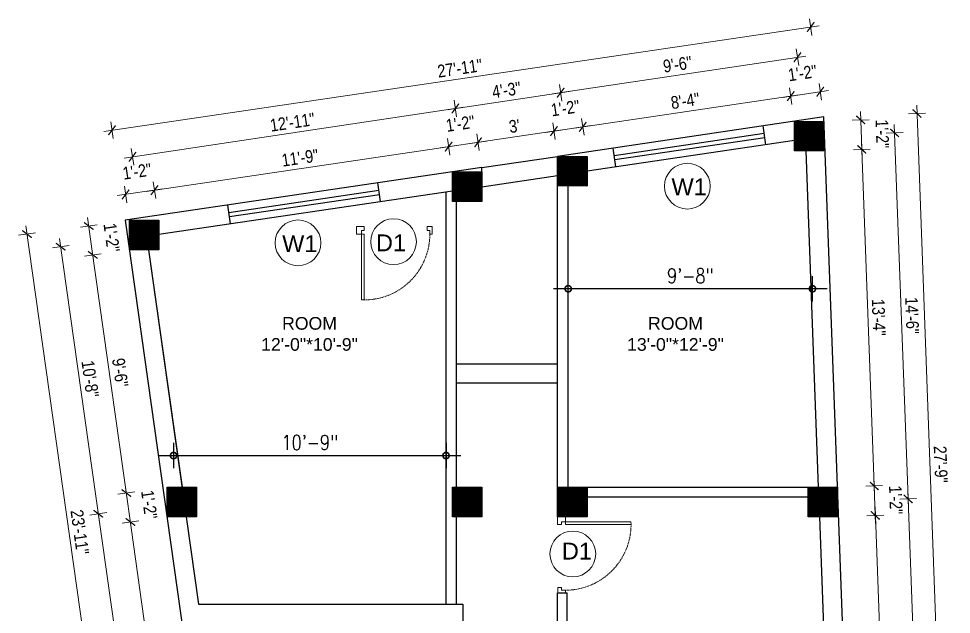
# Model space of a CAD drawing. Header units: inches. Extents: x -5142662 to -4941318, y -3361958 to -3160563.
# Drawn here: x -5009747.9 to -5009305, y -3264683.5 to -3264400.8 of the extents above; entities that cross this region are included whole.
import ezdxf

# ---------------------------------------------------------------- set-up
doc = ezdxf.new("R2010")
doc.units = ezdxf.units.IN
doc.header["$LTSCALE"] = 2
doc.header["$MEASUREMENT"] = 0
doc.header["$PDMODE"] = 34
doc.linetypes.add('HIDDEN', pattern=[0.375, 0.25, -0.125])
doc.layers.get('0').update_dxf_attribs({"linetype": 'CONTINUOUS'})
doc.layers.get('DEFPOINTS').update_dxf_attribs({"color": 141, "linetype": 'CONTINUOUS'})
doc.layers.add('A-Hatch', color=7, linetype='CONTINUOUS')
for name, color, linetype, lineweight in [('Annotate-Lite.w', 177, 'CONTINUOUS', 9), ('DIM 1-100', 4, 'CONTINUOUS', 13), ('Door-Window.w', 4, 'CONTINUOUS', 15), ('TEXT', 181, 'CONTINUOUS', 25)]:
    doc.layers.add(name, color=color, linetype=linetype, lineweight=lineweight)
doc.styles.add('arial.', font='arial.ttf')
doc.styles.add('gaurav', font='arial.ttf')
doc.styles.add('ROMANS', font='Romans.shx', dxfattribs={"width": 0.8})
doc.styles.get("Standard").update_dxf_attribs({"font": 'ARIALN.TTF'})
doc.dimstyles.new('1 by 96', dxfattribs={"dimtxt": 6, "dimasz": 4, "dimexe": 4, "dimexo": 4, "dimgap": 2, "dimtad": 1, "dimdec": 0, "dimzin": 0, "dimdsep": 46, "dimlunit": 4, "dimtxsty": 'Standard', "dimblk": 'ARCHTICK', "dimcen": 0, "dimdle": 4, "dimadec": 0, "dimazin": 0, "dimtfac": 1, "dimtdec": 0, "dimtix": 1, "dimtofl": 0, "dimtmove": 1, "dimatfit": 3, "dimldrblk": 'ARCHTICK', "dimfxl": 4, "dimfxlon": 1, "dimtolj": 1, "dimtzin": 0, "dimlwd": -1, "dimlwe": -1, "dimarcsym": 0})
doc.dimstyles.new('8 SCALE', dxfattribs={"dimscale": 0, "dimtxt": 7, "dimasz": 6, "dimexe": 6, "dimexo": 2, "dimgap": 2, "dimtad": 1, "dimdec": 0, "dimzin": 0, "dimdsep": 46, "dimlunit": 4, "dimtxsty": 'ROMANS', "dimblk": 'DOTSMALL', "dimcen": 0, "dimdle": 7, "dimclrd": 8, "dimclre": 8, "dimclrt": 3, "dimadec": 0, "dimazin": 0, "dimtfac": 1, "dimtdec": 0, "dimtofl": 0, "dimtmove": 2, "dimatfit": 3, "dimfxl": 6, "dimfxlon": 1, "dimtolj": 1, "dimtzin": 0, "dimarcsym": 0})

# ---------------------------------------------------------------- blocks, each defined once
blk = doc.blocks.new('3-0')
at = {"ltscale": 3}
for p, q in [((11063.05, 10097.68), (11065.97, 10099.9)), ((11065.25, 10097.81), (11066.71, 10098.92)), ((11065.97, 10099.9), (11066.71, 10098.92)), ((11063.05, 10097.68), (11064.53, 10095.73)), ((11065.99, 10096.84), (11064.53, 10095.73)), ((11065.99, 10096.84), (11065.25, 10097.81)), ((11085.5, 10074.13), (11110.32, 10092.96)), ((11086.24, 10073.15), (11111.05, 10091.97)), ((11111.05, 10091.97), (11110.32, 10092.96)), ((11084.04, 10073.02), (11082.57, 10071.91)), ((11084.04, 10073.02), (11084.78, 10072.04)), ((11084.78, 10072.04), (11086.24, 10073.15)), ((11086.24, 10073.15), (11085.5, 10074.13)), ((11087.72, 10071.2), (11086.24, 10073.15)), ((11082.57, 10071.91), (11084.79, 10068.98)), ((11084.79, 10068.98), (11087.72, 10071.2))]:
    blk.add_line(p, q, dxfattribs=at)
at = {"layer": 'Door-Window.w', "color": 9, "linetype": 'HIDDEN', "lineweight": 18}
blk.add_arc((11085.5, 10074.13), 31.16, 37.1906, 127.1465, dxfattribs=at)
blk = doc.blocks.new('_ArchTick')
at = {"color": 0, "linetype": 'ByBlock', "const_width": 0.15}
blk.add_lwpolyline([(-0.5, -0.5), (0.5, 0.5)], dxfattribs=at)
blk = doc.blocks.new('*D1073')
at = {"layer": 'DEFPOINTS', "color": 0, "ltscale": 0.5, "transparency": 16777216}
for p in [(-5009695.26, -3264510.51), (-5009712.66, -3264512.96), (-5009677.4, -3264623.25)]:
    blk.add_point(p, dxfattribs=at)
at = {"layer": 'DIM 1-100', "color": 0, "ltscale": 0.5, "transparency": 16777216}
for p, q in [((-5009696.18, -3264629.93), (-5009713.21, -3264509)), ((-5009708.7, -3264512.4), (-5009716.62, -3264513.52)), ((-5009692.77, -3264625.42), (-5009700.7, -3264626.53))]:
    blk.add_line(p, q, dxfattribs=at)
at = {"layer": 'DIM 1-100', "color": 0, "ltscale": 0.5, "transparency": 16777216, "xscale": 4, "yscale": 4, "zscale": 4}
for p, rotation in [((-5009712.66, -3264512.96), 98.0189455188911), ((-5009696.73, -3264625.97), 278.0189455188911)]:
    blk.add_blockref('_ArchTick', p, dxfattribs=dict(at, rotation=rotation))
at = {"layer": 'DIM 1-100', "color": 0, "ltscale": 0.5, "transparency": 16777216, "insert": (-5009699.68, -3264568.76), "char_height": 6, "attachment_point": 5, "rotation": 278.0189}
blk.add_mtext('\\A1;9\'-6"', dxfattribs=at)
blk = doc.blocks.new('*D1074')
at = {"layer": 'DEFPOINTS', "color": 0, "ltscale": 0.5, "transparency": 16777216}
for p in [(-5009695.26, -3264496.51), (-5009714.59, -3264499.23), (-5009695.26, -3264510.51)]:
    blk.add_point(p, dxfattribs=at)
at = {"layer": 'DIM 1-100', "color": 0, "ltscale": 0.5, "transparency": 16777216}
for p, q in [((-5009712.1, -3264516.92), (-5009715.15, -3264495.27)), ((-5009710.63, -3264498.67), (-5009718.55, -3264499.79)), ((-5009708.7, -3264512.4), (-5009716.62, -3264513.52))]:
    blk.add_line(p, q, dxfattribs=at)
at = {"layer": 'DIM 1-100', "color": 0, "ltscale": 0.5, "transparency": 16777216, "xscale": 4, "yscale": 4, "zscale": 4}
for p, rotation in [((-5009714.59, -3264499.23), 98.0189455188911), ((-5009712.66, -3264512.96), 278.0189455188911)]:
    blk.add_blockref('_ArchTick', p, dxfattribs=dict(at, rotation=rotation))
at = {"layer": 'DIM 1-100', "color": 0, "ltscale": 0.5, "transparency": 16777216, "insert": (-5009703.7, -3264504.7), "char_height": 6, "attachment_point": 5, "rotation": 278.0189}
blk.add_mtext('\\A1;1\'-2"', dxfattribs=at)
blk = doc.blocks.new('*D1075')
at = {"layer": 'DEFPOINTS', "color": 0, "ltscale": 0.5, "transparency": 16777216}
for p in [(-5009677.4, -3264623.25), (-5009677.4, -3264637.25), (-5009694.8, -3264639.7)]:
    blk.add_point(p, dxfattribs=at)
at = {"layer": 'DIM 1-100', "color": 0, "ltscale": 0.5, "transparency": 16777216}
for p, q in [((-5009692.77, -3264625.42), (-5009700.7, -3264626.53)), ((-5009697.29, -3264622.01), (-5009694.24, -3264643.66)), ((-5009690.84, -3264639.14), (-5009698.76, -3264640.26))]:
    blk.add_line(p, q, dxfattribs=at)
at = {"layer": 'DIM 1-100', "color": 0, "ltscale": 0.5, "transparency": 16777216, "xscale": 4, "yscale": 4, "zscale": 4}
for p, rotation in [((-5009696.73, -3264625.97), 98.0189455188911), ((-5009694.8, -3264639.7), 278.0189455188911)]:
    blk.add_blockref('_ArchTick', p, dxfattribs=dict(at, rotation=rotation))
at = {"layer": 'DIM 1-100', "color": 0, "ltscale": 0.5, "transparency": 16777216, "insert": (-5009685.84, -3264631.44), "char_height": 6, "attachment_point": 5, "rotation": 278.0189}
blk.add_mtext('\\A1;1\'-2"', dxfattribs=at)
blk = doc.blocks.new('*D1076')
at = {"layer": 'DEFPOINTS', "color": 0, "ltscale": 0.5, "transparency": 16777216}
for p in [(-5009677.4, -3264637.25), (-5009657.19, -3264766.75), (-5009676.52, -3264769.47)]:
    blk.add_point(p, dxfattribs=at)
at = {"layer": 'DIM 1-100', "color": 0, "ltscale": 0.5, "transparency": 16777216}
for p, q in [((-5009690.84, -3264639.14), (-5009698.76, -3264640.26)), ((-5009695.36, -3264635.74), (-5009675.96, -3264773.43)), ((-5009672.56, -3264768.92), (-5009680.48, -3264770.03))]:
    blk.add_line(p, q, dxfattribs=at)
at = {"layer": 'DIM 1-100', "color": 0, "ltscale": 0.5, "transparency": 16777216, "xscale": 4, "yscale": 4, "zscale": 4}
for p, rotation in [((-5009694.8, -3264639.7), 98.0189455188911), ((-5009676.52, -3264769.47), 278.0189455188911)]:
    blk.add_blockref('_ArchTick', p, dxfattribs=dict(at, rotation=rotation))
at = {"layer": 'DIM 1-100', "color": 0, "ltscale": 0.5, "transparency": 16777216, "insert": (-5009680.65, -3264703.88), "char_height": 6, "attachment_point": 5, "rotation": 278.0189}
blk.add_mtext('\\A1;10\'-11"', dxfattribs=at)
blk = doc.blocks.new('*D1064')
at = {"layer": 'DEFPOINTS', "color": 0, "ltscale": 0.5, "transparency": 16777216}
for p in [(-5009670.4, -3264630.25), (-5009710.03, -3264635.83), (-5009650.19, -3264773.75)]:
    blk.add_point(p, dxfattribs=at)
at = {"layer": 'DIM 1-100', "color": 0, "ltscale": 0.5, "transparency": 16777216}
for p, q in [((-5009689.26, -3264783.29), (-5009710.59, -3264631.87)), ((-5009706.07, -3264635.27), (-5009713.99, -3264636.39)), ((-5009685.85, -3264778.77), (-5009693.78, -3264779.89))]:
    blk.add_line(p, q, dxfattribs=at)
at = {"layer": 'DIM 1-100', "color": 0, "ltscale": 0.5, "transparency": 16777216, "xscale": 4, "yscale": 4, "zscale": 4}
for p, rotation in [((-5009710.03, -3264635.83), 98.01894551876403), ((-5009689.81, -3264779.33), 278.018945518764)]:
    blk.add_blockref('_ArchTick', p, dxfattribs=dict(at, rotation=rotation))
at = {"layer": 'DIM 1-100', "color": 0, "ltscale": 0.5, "transparency": 16777216, "insert": (-5009694.96, -3264706.88), "char_height": 6, "attachment_point": 5, "rotation": 278.0189}
blk.add_mtext('\\A1;12\'-1"', dxfattribs=at)
blk = doc.blocks.new('*D1065')
at = {"layer": 'DEFPOINTS', "color": 0, "ltscale": 0.5, "transparency": 16777216}
for p in [(-5009688.26, -3264503.51), (-5009727.89, -3264509.09), (-5009670.4, -3264630.25)]:
    blk.add_point(p, dxfattribs=at)
at = {"layer": 'DIM 1-100', "color": 0, "ltscale": 0.5, "transparency": 16777216}
for p, q in [((-5009709.47, -3264639.79), (-5009728.44, -3264505.13)), ((-5009723.92, -3264508.53), (-5009731.85, -3264509.65)), ((-5009706.07, -3264635.27), (-5009713.99, -3264636.39))]:
    blk.add_line(p, q, dxfattribs=at)
at = {"layer": 'DIM 1-100', "color": 0, "ltscale": 0.5, "transparency": 16777216, "xscale": 4, "yscale": 4, "zscale": 4}
for p, rotation in [((-5009727.89, -3264509.09), 98.01894551876512), ((-5009710.03, -3264635.83), 278.0189455187651)]:
    blk.add_blockref('_ArchTick', p, dxfattribs=dict(at, rotation=rotation))
at = {"layer": 'DIM 1-100', "color": 0, "ltscale": 0.5, "transparency": 16777216, "insert": (-5009713.94, -3264571.75), "char_height": 6, "attachment_point": 5, "rotation": 278.0189}
blk.add_mtext('\\A1;10\'-8"', dxfattribs=at)
blk = doc.blocks.new('*D1066')
at = {"layer": 'DEFPOINTS', "color": 0, "ltscale": 0.5, "transparency": 16777216}
for p in [(-5009697.23, -3264496.51), (-5009657.19, -3264780.75), (-5009703.86, -3264787.32)]:
    blk.add_point(p, dxfattribs=at)
at = {"layer": 'DIM 1-100', "color": 0, "ltscale": 0.5, "transparency": 16777216}
for p, q in [((-5009744.46, -3264499.12), (-5009703.3, -3264791.29)), ((-5009739.94, -3264502.52), (-5009747.86, -3264503.64)), ((-5009699.9, -3264786.77), (-5009707.82, -3264787.88))]:
    blk.add_line(p, q, dxfattribs=at)
at = {"layer": 'DIM 1-100', "color": 0, "ltscale": 0.5, "transparency": 16777216, "xscale": 4, "yscale": 4, "zscale": 4}
for p, rotation in [((-5009743.9, -3264503.08), 98.01894551889016), ((-5009703.86, -3264787.32), 278.0189455188902)]:
    blk.add_blockref('_ArchTick', p, dxfattribs=dict(at, rotation=rotation))
at = {"layer": 'DIM 1-100', "color": 0, "ltscale": 0.5, "transparency": 16777216, "insert": (-5009718.87, -3264644.5), "char_height": 6, "attachment_point": 5, "rotation": 278.0189}
blk.add_mtext('\\A1;23\'-11"', dxfattribs=at)
blk = doc.blocks.new('*D1086')
at = {"layer": 'DEFPOINTS', "color": 0, "ltscale": 0.5, "transparency": 16777216}
for p in [(-5009359.02, -3264637.25), (-5009341.14, -3264636.59), (-5009353.72, -3264766.75)]:
    blk.add_point(p, dxfattribs=at)
at = {"layer": 'DIM 1-100', "color": 0, "ltscale": 0.5, "transparency": 16777216}
for p, q in [((-5009336.21, -3264770.11), (-5009341.28, -3264632.59)), ((-5009345.13, -3264636.74), (-5009337.14, -3264636.44)), ((-5009340.35, -3264766.26), (-5009332.36, -3264765.96))]:
    blk.add_line(p, q, dxfattribs=at)
at = {"layer": 'DIM 1-100', "color": 0, "ltscale": 0.5, "transparency": 16777216, "xscale": 4, "yscale": 4, "zscale": 4}
for p, rotation in [((-5009341.14, -3264636.59), 92.1143536198713), ((-5009336.35, -3264766.11), 272.1143536198713)]:
    blk.add_blockref('_ArchTick', p, dxfattribs=dict(at, rotation=rotation))
at = {"layer": 'DIM 1-100', "color": 0, "ltscale": 0.5, "transparency": 16777216, "insert": (-5009333.69, -3264701.16), "char_height": 6, "attachment_point": 5, "rotation": 272.1144}
blk.add_mtext('\\A1;10\'-10"', dxfattribs=at)
blk = doc.blocks.new('*D1087')
at = {"layer": 'DEFPOINTS', "color": 0, "ltscale": 0.5, "transparency": 16777216}
for p in [(-5009359.02, -3264623.25), (-5009341.65, -3264622.61), (-5009359.02, -3264637.25)]:
    blk.add_point(p, dxfattribs=at)
at = {"layer": 'DIM 1-100', "color": 0, "ltscale": 0.5, "transparency": 16777216}
for p, q in [((-5009340.99, -3264640.59), (-5009341.8, -3264618.61)), ((-5009345.65, -3264622.76), (-5009337.66, -3264622.46)), ((-5009345.13, -3264636.74), (-5009337.14, -3264636.44))]:
    blk.add_line(p, q, dxfattribs=at)
at = {"layer": 'DIM 1-100', "color": 0, "ltscale": 0.5, "transparency": 16777216, "xscale": 4, "yscale": 4, "zscale": 4}
for p, rotation in [((-5009341.65, -3264622.61), 92.1143536198713), ((-5009341.14, -3264636.59), 272.1143536198713)]:
    blk.add_blockref('_ArchTick', p, dxfattribs=dict(at, rotation=rotation))
at = {"layer": 'DIM 1-100', "color": 0, "ltscale": 0.5, "transparency": 16777216, "insert": (-5009331.38, -3264629.23), "char_height": 6, "attachment_point": 5, "rotation": 272.1144}
blk.add_mtext('\\A1;1\'-2"', dxfattribs=at)
blk = doc.blocks.new('*D1088')
at = {"layer": 'DEFPOINTS', "color": 0, "ltscale": 0.5, "transparency": 16777216}
for p in [(-5009365.51, -3264463.57), (-5009347.55, -3264462.9), (-5009359.02, -3264623.25)]:
    blk.add_point(p, dxfattribs=at)
at = {"layer": 'DIM 1-100', "color": 0, "ltscale": 0.5, "transparency": 16777216}
for p, q in [((-5009341.5, -3264626.61), (-5009347.7, -3264458.91)), ((-5009351.55, -3264463.05), (-5009343.55, -3264462.76)), ((-5009345.65, -3264622.76), (-5009337.66, -3264622.46))]:
    blk.add_line(p, q, dxfattribs=at)
at = {"layer": 'DIM 1-100', "color": 0, "ltscale": 0.5, "transparency": 16777216, "xscale": 4, "yscale": 4, "zscale": 4}
for p, rotation in [((-5009347.55, -3264462.9), 92.1143536198713), ((-5009341.65, -3264622.61), 272.1143536198713)]:
    blk.add_blockref('_ArchTick', p, dxfattribs=dict(at, rotation=rotation))
at = {"layer": 'DIM 1-100', "color": 0, "ltscale": 0.5, "transparency": 16777216, "insert": (-5009339.54, -3264542.57), "char_height": 6, "attachment_point": 5, "rotation": 272.1144}
blk.add_mtext('\\A1;13\'-4"', dxfattribs=at)
blk = doc.blocks.new('*D1089')
at = {"layer": 'DEFPOINTS', "color": 0, "ltscale": 0.5, "transparency": 16777216}
for p in [(-5009348.06, -3264448.92), (-5009365.51, -3264449.57), (-5009365.51, -3264463.57)]:
    blk.add_point(p, dxfattribs=at)
at = {"layer": 'DIM 1-100', "color": 0, "ltscale": 0.5, "transparency": 16777216}
for p, q in [((-5009352.06, -3264449.07), (-5009344.07, -3264448.78)), ((-5009347.4, -3264466.9), (-5009348.21, -3264444.93)), ((-5009351.55, -3264463.05), (-5009343.55, -3264462.76))]:
    blk.add_line(p, q, dxfattribs=at)
at = {"layer": 'DIM 1-100', "color": 0, "ltscale": 0.5, "transparency": 16777216, "xscale": 4, "yscale": 4, "zscale": 4}
for p, rotation in [((-5009348.06, -3264448.92), 92.1143536198713), ((-5009347.55, -3264462.9), 272.1143536198713)]:
    blk.add_blockref('_ArchTick', p, dxfattribs=dict(at, rotation=rotation))
at = {"layer": 'DIM 1-100', "color": 0, "ltscale": 0.5, "transparency": 16777216, "insert": (-5009337.79, -3264455.54), "char_height": 6, "attachment_point": 5, "rotation": 272.1144}
blk.add_mtext('\\A1;1\'-2"', dxfattribs=at)
blk = doc.blocks.new('*D1090')
at = {"layer": 'DEFPOINTS', "color": 0, "ltscale": 0.5, "transparency": 16777216}
for p in [(-5009366.02, -3264630.25), (-5009325.55, -3264628.76), (-5009360.72, -3264773.75)]:
    blk.add_point(p, dxfattribs=at)
at = {"layer": 'DIM 1-100', "color": 0, "ltscale": 0.5, "transparency": 16777216}
for p, q in [((-5009320.11, -3264776.25), (-5009325.7, -3264624.76)), ((-5009329.55, -3264628.9), (-5009321.56, -3264628.61)), ((-5009324.25, -3264772.4), (-5009316.26, -3264772.11))]:
    blk.add_line(p, q, dxfattribs=at)
at = {"layer": 'DIM 1-100', "color": 0, "ltscale": 0.5, "transparency": 16777216, "xscale": 4, "yscale": 4, "zscale": 4}
for p, rotation in [((-5009325.55, -3264628.76), 92.11435361966569), ((-5009320.25, -3264772.26), 272.1143536196657)]:
    blk.add_blockref('_ArchTick', p, dxfattribs=dict(at, rotation=rotation))
at = {"layer": 'DIM 1-100', "color": 0, "ltscale": 0.5, "transparency": 16777216, "insert": (-5009317.9, -3264700.32), "char_height": 6, "attachment_point": 5, "rotation": 272.1144}
blk.add_mtext("\\A1;12'", dxfattribs=at)
blk = doc.blocks.new('*D1091')
at = {"layer": 'DEFPOINTS', "color": 0, "ltscale": 0.5, "transparency": 16777216}
for p in [(-5009372.51, -3264456.57), (-5009331.97, -3264455.07), (-5009366.02, -3264630.25)]:
    blk.add_point(p, dxfattribs=at)
at = {"layer": 'DIM 1-100', "color": 0, "ltscale": 0.5, "transparency": 16777216}
for p, q in [((-5009325.41, -3264632.75), (-5009332.11, -3264451.07)), ((-5009335.96, -3264455.22), (-5009327.97, -3264454.92)), ((-5009329.55, -3264628.9), (-5009321.56, -3264628.61))]:
    blk.add_line(p, q, dxfattribs=at)
at = {"layer": 'DIM 1-100', "color": 0, "ltscale": 0.5, "transparency": 16777216, "xscale": 4, "yscale": 4, "zscale": 4}
for p, rotation in [((-5009331.97, -3264455.07), 92.1143536196661), ((-5009325.55, -3264628.76), 272.1143536196661)]:
    blk.add_blockref('_ArchTick', p, dxfattribs=dict(at, rotation=rotation))
at = {"layer": 'DIM 1-100', "color": 0, "ltscale": 0.5, "transparency": 16777216, "insert": (-5009323.7, -3264541.73), "char_height": 6, "attachment_point": 5, "rotation": 272.1144}
blk.add_mtext('\\A1;14\'-6"', dxfattribs=at)
blk = doc.blocks.new('*D1092')
at = {"layer": 'DEFPOINTS', "color": 0, "ltscale": 0.5, "transparency": 16777216}
for p in [(-5009365.51, -3264447.5), (-5009321.33, -3264445.87), (-5009353.21, -3264780.75)]:
    blk.add_point(p, dxfattribs=at)
at = {"layer": 'DIM 1-100', "color": 0, "ltscale": 0.5, "transparency": 16777216}
for p, q in [((-5009308.88, -3264783.12), (-5009321.48, -3264441.87)), ((-5009325.33, -3264446.02), (-5009317.34, -3264445.72)), ((-5009313.03, -3264779.27), (-5009305.03, -3264778.97))]:
    blk.add_line(p, q, dxfattribs=at)
at = {"layer": 'DIM 1-100', "color": 0, "ltscale": 0.5, "transparency": 16777216, "xscale": 4, "yscale": 4, "zscale": 4}
for p, rotation in [((-5009321.33, -3264445.87), 92.11435361988767), ((-5009309.03, -3264779.12), 272.1143536198877)]:
    blk.add_blockref('_ArchTick', p, dxfattribs=dict(at, rotation=rotation))
at = {"layer": 'DIM 1-100', "color": 0, "ltscale": 0.5, "transparency": 16777216, "insert": (-5009310.12, -3264612.31), "char_height": 6, "attachment_point": 5, "rotation": 272.1144}
blk.add_mtext('\\A1;27\'-9"', dxfattribs=at)
blk = doc.blocks.new('*D1093')
at = {"layer": 'DEFPOINTS', "color": 0, "ltscale": 0.5, "transparency": 16777216}
for p in [(-5009543.72, -3264461.59), (-5009541.95, -3264473.57), (-5009681.26, -3264496.51)]:
    blk.add_point(p, dxfattribs=at)
at = {"layer": 'DIM 1-100', "color": 0, "ltscale": 0.5, "transparency": 16777216}
for p, q in [((-5009543.14, -3264465.55), (-5009544.3, -3264457.64)), ((-5009687.32, -3264482.81), (-5009539.76, -3264461.01)), ((-5009682.78, -3264486.18), (-5009683.95, -3264478.27))]:
    blk.add_line(p, q, dxfattribs=at)
at = {"layer": 'DIM 1-100', "color": 0, "ltscale": 0.5, "transparency": 16777216, "xscale": 4, "yscale": 4, "zscale": 4}
for p, rotation in [((-5009543.72, -3264461.59), 8.403880657176499), ((-5009683.37, -3264482.22), 188.4038806571765)]:
    blk.add_blockref('_ArchTick', p, dxfattribs=dict(at, rotation=rotation))
at = {"layer": 'DIM 1-100', "color": 0, "ltscale": 0.5, "transparency": 16777216, "insert": (-5009614.28, -3264466.9), "char_height": 6, "attachment_point": 5, "rotation": 8.4039}
blk.add_mtext('\\A1;11\'-9"', dxfattribs=at)
blk = doc.blocks.new('*D1094')
at = {"layer": 'DEFPOINTS', "color": 0, "ltscale": 0.5, "transparency": 16777216}
for p in [(-5009529.72, -3264459.53), (-5009541.95, -3264473.57), (-5009527.95, -3264471.5)]:
    blk.add_point(p, dxfattribs=at)
at = {"layer": 'DIM 1-100', "color": 0, "ltscale": 0.5, "transparency": 16777216}
for p, q in [((-5009543.14, -3264465.55), (-5009544.3, -3264457.64)), ((-5009529.14, -3264463.48), (-5009530.3, -3264455.57)), ((-5009547.68, -3264462.18), (-5009525.76, -3264458.94))]:
    blk.add_line(p, q, dxfattribs=at)
at = {"layer": 'DIM 1-100', "color": 0, "ltscale": 0.5, "transparency": 16777216, "xscale": 4, "yscale": 4, "zscale": 4}
for p, rotation in [((-5009529.72, -3264459.53), 8.403880657176499), ((-5009543.72, -3264461.59), 188.4038806571765)]:
    blk.add_blockref('_ArchTick', p, dxfattribs=dict(at, rotation=rotation))
at = {"layer": 'DIM 1-100', "color": 0, "ltscale": 0.5, "transparency": 16777216, "insert": (-5009538.18, -3264450.64), "char_height": 6, "attachment_point": 5, "rotation": 8.4039}
blk.add_mtext('\\A1;1\'-2"', dxfattribs=at)
blk = doc.blocks.new('*D1095')
at = {"layer": 'DEFPOINTS', "color": 0, "ltscale": 0.5, "transparency": 16777216}
for p in [(-5009493.72, -3264454.21), (-5009491.95, -3264466.18), (-5009527.95, -3264471.5)]:
    blk.add_point(p, dxfattribs=at)
at = {"layer": 'DIM 1-100', "color": 0, "ltscale": 0.5, "transparency": 16777216}
for p, q in [((-5009493.14, -3264458.16), (-5009494.3, -3264450.25)), ((-5009533.68, -3264460.11), (-5009489.76, -3264453.62)), ((-5009529.14, -3264463.48), (-5009530.3, -3264455.57))]:
    blk.add_line(p, q, dxfattribs=at)
at = {"layer": 'DIM 1-100', "color": 0, "ltscale": 0.5, "transparency": 16777216, "xscale": 4, "yscale": 4, "zscale": 4}
for p, rotation in [((-5009493.72, -3264454.21), 8.403880657176499), ((-5009529.72, -3264459.53), 188.4038806571765)]:
    blk.add_blockref('_ArchTick', p, dxfattribs=dict(at, rotation=rotation))
at = {"layer": 'DIM 1-100', "color": 0, "ltscale": 0.5, "transparency": 16777216, "insert": (-5009512.46, -3264451.86), "char_height": 6, "attachment_point": 5, "rotation": 8.4039}
blk.add_mtext("\\A1;3'", dxfattribs=at)
blk = doc.blocks.new('*D1096')
at = {"layer": 'DEFPOINTS', "color": 0, "ltscale": 0.5, "transparency": 16777216}
for p in [(-5009480.02, -3264452.18), (-5009491.95, -3264466.18), (-5009477.95, -3264466.18)]:
    blk.add_point(p, dxfattribs=at)
at = {"layer": 'DIM 1-100', "color": 0, "ltscale": 0.5, "transparency": 16777216}
for p, q in [((-5009479.43, -3264456.14), (-5009480.6, -3264448.23)), ((-5009497.68, -3264454.79), (-5009476.06, -3264451.6)), ((-5009493.14, -3264458.16), (-5009494.3, -3264450.25))]:
    blk.add_line(p, q, dxfattribs=at)
at = {"layer": 'DIM 1-100', "color": 0, "ltscale": 0.5, "transparency": 16777216, "xscale": 4, "yscale": 4, "zscale": 4}
for p, rotation in [((-5009493.72, -3264454.21), 188.4038806571765), ((-5009480.02, -3264452.18), 8.403880657176499)]:
    blk.add_blockref('_ArchTick', p, dxfattribs=dict(at, rotation=rotation))
at = {"layer": 'DIM 1-100', "color": 0, "ltscale": 0.5, "transparency": 16777216, "insert": (-5009488.33, -3264443.28), "char_height": 6, "attachment_point": 5, "rotation": 8.4039}
blk.add_mtext('\\A1;1\'-2"', dxfattribs=at)
blk = doc.blocks.new('*D1097')
at = {"layer": 'DEFPOINTS', "color": 0, "ltscale": 0.5, "transparency": 16777216}
for p in [(-5009381.28, -3264437.59), (-5009379.51, -3264449.57), (-5009477.95, -3264466.18)]:
    blk.add_point(p, dxfattribs=at)
at = {"layer": 'DIM 1-100', "color": 0, "ltscale": 0.5, "transparency": 16777216}
for p, q in [((-5009380.69, -3264441.55), (-5009381.86, -3264433.64)), ((-5009483.98, -3264452.77), (-5009377.32, -3264437.01)), ((-5009479.43, -3264456.14), (-5009480.6, -3264448.23))]:
    blk.add_line(p, q, dxfattribs=at)
at = {"layer": 'DIM 1-100', "color": 0, "ltscale": 0.5, "transparency": 16777216, "xscale": 4, "yscale": 4, "zscale": 4}
for p, rotation in [((-5009381.28, -3264437.59), 8.403880657176499), ((-5009480.02, -3264452.18), 188.4038806571765)]:
    blk.add_blockref('_ArchTick', p, dxfattribs=dict(at, rotation=rotation))
at = {"layer": 'DIM 1-100', "color": 0, "ltscale": 0.5, "transparency": 16777216, "insert": (-5009431.39, -3264439.88), "char_height": 6, "attachment_point": 5, "rotation": 8.4039}
blk.add_mtext('\\A1;8\'-4"', dxfattribs=at)
blk = doc.blocks.new('*D1079')
at = {"layer": 'DEFPOINTS', "color": 0, "ltscale": 0.5, "transparency": 16777216}
for p in [(-5009367.28, -3264435.53), (-5009365.51, -3264447.5), (-5009379.51, -3264449.57)]:
    blk.add_point(p, dxfattribs=at)
at = {"layer": 'DIM 1-100', "color": 0, "ltscale": 0.5, "transparency": 16777216}
for p, q in [((-5009385.24, -3264438.18), (-5009363.32, -3264434.94)), ((-5009380.69, -3264441.55), (-5009381.86, -3264433.64)), ((-5009366.69, -3264439.48), (-5009367.86, -3264431.57))]:
    blk.add_line(p, q, dxfattribs=at)
at = {"layer": 'DIM 1-100', "color": 0, "ltscale": 0.5, "transparency": 16777216, "xscale": 4, "yscale": 4, "zscale": 4}
for p, rotation in [((-5009381.28, -3264437.59), 188.4038806571765), ((-5009367.28, -3264435.53), 8.403880657176499)]:
    blk.add_blockref('_ArchTick', p, dxfattribs=dict(at, rotation=rotation))
at = {"layer": 'DIM 1-100', "color": 0, "ltscale": 0.5, "transparency": 16777216, "insert": (-5009375.74, -3264426.64), "char_height": 6, "attachment_point": 5, "rotation": 8.4039}
blk.add_mtext('\\A1;1\'-2"', dxfattribs=at)
blk = doc.blocks.new('*D1080')
at = {"layer": 'DEFPOINTS', "color": 0, "ltscale": 0.5, "transparency": 16777216}
for p in [(-5009697.07, -3264484.25), (-5009695.26, -3264496.51), (-5009681.26, -3264496.51)]:
    blk.add_point(p, dxfattribs=at)
at = {"layer": 'DIM 1-100', "color": 0, "ltscale": 0.5, "transparency": 16777216}
for p, q in [((-5009682.78, -3264486.18), (-5009683.95, -3264478.27)), ((-5009679.41, -3264481.64), (-5009701.03, -3264484.83)), ((-5009696.48, -3264488.21), (-5009697.65, -3264480.29))]:
    blk.add_line(p, q, dxfattribs=at)
at = {"layer": 'DIM 1-100', "color": 0, "ltscale": 0.5, "transparency": 16777216, "xscale": 4, "yscale": 4, "zscale": 4}
for p, rotation in [((-5009683.37, -3264482.22), 8.403880657176517), ((-5009697.07, -3264484.25), 188.4038806571765)]:
    blk.add_blockref('_ArchTick', p, dxfattribs=dict(at, rotation=rotation))
at = {"layer": 'DIM 1-100', "color": 0, "ltscale": 0.5, "transparency": 16777216, "insert": (-5009691.68, -3264473.32), "char_height": 6, "attachment_point": 5, "rotation": 8.4039}
blk.add_mtext('\\A1;1\'-2"', dxfattribs=at)
blk = doc.blocks.new('*D1081')
at = {"layer": 'DEFPOINTS', "color": 0, "ltscale": 0.5, "transparency": 16777216}
for p in [(-5009693.81, -3264466.4), (-5009534.95, -3264480.57), (-5009688.26, -3264503.51)]:
    blk.add_point(p, dxfattribs=at)
at = {"layer": 'DIM 1-100', "color": 0, "ltscale": 0.5, "transparency": 16777216}
for p, q in [((-5009539.91, -3264447.42), (-5009541.1, -3264439.5)), ((-5009536.55, -3264442.87), (-5009697.77, -3264466.99)), ((-5009693.22, -3264470.36), (-5009694.4, -3264462.45))]:
    blk.add_line(p, q, dxfattribs=at)
at = {"layer": 'DIM 1-100', "color": 0, "ltscale": 0.5, "transparency": 16777216, "xscale": 4, "yscale": 4, "zscale": 4}
for p, rotation in [((-5009540.5, -3264443.46), 8.510423086332324), ((-5009693.81, -3264466.4), 188.5104230863323)]:
    blk.add_blockref('_ArchTick', p, dxfattribs=dict(at, rotation=rotation))
at = {"layer": 'DIM 1-100', "color": 0, "ltscale": 0.5, "transparency": 16777216, "insert": (-5009617.9, -3264449.97), "char_height": 6, "attachment_point": 5, "rotation": 8.5104}
blk.add_mtext('\\A1;12\'-11"', dxfattribs=at)
blk = doc.blocks.new('*D1082')
at = {"layer": 'DEFPOINTS', "color": 0, "ltscale": 0.5, "transparency": 16777216}
for p in [(-5009490.52, -3264435.98), (-5009484.95, -3264473.18), (-5009534.95, -3264480.57)]:
    blk.add_point(p, dxfattribs=at)
at = {"layer": 'DIM 1-100', "color": 0, "ltscale": 0.5, "transparency": 16777216}
for p, q in [((-5009544.46, -3264444.05), (-5009486.56, -3264435.39)), ((-5009489.93, -3264439.94), (-5009491.11, -3264432.02)), ((-5009539.91, -3264447.42), (-5009541.1, -3264439.5))]:
    blk.add_line(p, q, dxfattribs=at)
at = {"layer": 'DIM 1-100', "color": 0, "ltscale": 0.5, "transparency": 16777216, "xscale": 4, "yscale": 4, "zscale": 4}
for p, rotation in [((-5009490.52, -3264435.98), 8.510423086342096), ((-5009540.5, -3264443.46), 188.5104230863421)]:
    blk.add_blockref('_ArchTick', p, dxfattribs=dict(at, rotation=rotation))
at = {"layer": 'DIM 1-100', "color": 0, "ltscale": 0.5, "transparency": 16777216, "insert": (-5009516.26, -3264434.71), "char_height": 6, "attachment_point": 5, "rotation": 8.5104}
blk.add_mtext('\\A1;4\'-3"', dxfattribs=at)
blk = doc.blocks.new('*D1078')
at = {"layer": 'DEFPOINTS', "color": 0, "ltscale": 0.5, "transparency": 16777216}
for p in [(-5009378.11, -3264419.16), (-5009372.51, -3264456.57), (-5009484.95, -3264473.18)]:
    blk.add_point(p, dxfattribs=at)
at = {"layer": 'DIM 1-100', "color": 0, "ltscale": 0.5, "transparency": 16777216}
for p, q in [((-5009377.52, -3264423.12), (-5009378.7, -3264415.2)), ((-5009494.47, -3264436.57), (-5009374.15, -3264418.57)), ((-5009489.93, -3264439.94), (-5009491.11, -3264432.02))]:
    blk.add_line(p, q, dxfattribs=at)
at = {"layer": 'DIM 1-100', "color": 0, "ltscale": 0.5, "transparency": 16777216, "xscale": 4, "yscale": 4, "zscale": 4}
for p, rotation in [((-5009378.11, -3264419.16), 8.510423086342096), ((-5009490.52, -3264435.98), 188.5104230863421)]:
    blk.add_blockref('_ArchTick', p, dxfattribs=dict(at, rotation=rotation))
at = {"layer": 'DIM 1-100', "color": 0, "ltscale": 0.5, "transparency": 16777216, "insert": (-5009435.06, -3264422.56), "char_height": 6, "attachment_point": 5, "rotation": 8.5104}
blk.add_mtext('\\A1;9\'-6"', dxfattribs=at)
blk = doc.blocks.new('*D1098')
at = {"layer": 'DEFPOINTS', "color": 0, "ltscale": 0.5, "transparency": 16777216}
for p in [(-5009365.51, -3264447.5), (-5009703.54, -3264453.81), (-5009697.23, -3264496.51)]:
    blk.add_point(p, dxfattribs=at)
at = {"layer": 'DIM 1-100', "color": 0, "ltscale": 0.5, "transparency": 16777216}
for p, q in [((-5009367.86, -3264404.22), (-5009707.5, -3264454.39)), ((-5009371.23, -3264408.76), (-5009372.4, -3264400.85)), ((-5009702.95, -3264457.77), (-5009704.12, -3264449.85))]:
    blk.add_line(p, q, dxfattribs=at)
at = {"layer": 'DIM 1-100', "color": 0, "ltscale": 0.5, "transparency": 16777216, "xscale": 4, "yscale": 4, "zscale": 4}
for p, rotation in [((-5009371.82, -3264404.8), 8.403880655919362), ((-5009703.54, -3264453.81), 188.4038806559193)]:
    blk.add_blockref('_ArchTick', p, dxfattribs=dict(at, rotation=rotation))
at = {"layer": 'DIM 1-100', "color": 0, "ltscale": 0.5, "transparency": 16777216, "insert": (-5009538.41, -3264424.35), "char_height": 6, "attachment_point": 5, "rotation": 8.4039}
blk.add_mtext('\\A1;27\'-11"', dxfattribs=at)
blk = doc.blocks.new('_DOTSMALL')
at = {"color": 0, "linetype": 'ByBlock', "const_width": 0.5}
blk.add_lwpolyline([(-0.0625, 0, 1), (0.0625, 0, 1)], format="xyb", close=True, dxfattribs=at)
blk = doc.blocks.new('*D1099')
at = {"color": 8, "lineweight": -2, "ltscale": 0.5, "transparency": 16777216}
for p, q in [((-5009486.95, -3264535.03), (-5009486.95, -3264523.03)), ((-5009370.98, -3264535.03), (-5009370.98, -3264523.03)), ((-5009363.98, -3264529.03), (-5009493.95, -3264529.03))]:
    blk.add_line(p, q, dxfattribs=at)
at = {"layer": 'DEFPOINTS', "color": 0, "ltscale": 0.5, "transparency": 16777216}
for p in [(-5009486.95, -3264529.03), (-5009370.98, -3264543.41), (-5009486.95, -3264551.71)]:
    blk.add_point(p, dxfattribs=at)
at = {"color": 8, "lineweight": -2, "ltscale": 0.5, "transparency": 16777216, "xscale": 6, "yscale": 6, "zscale": 6, "rotation": 180}
blk.add_blockref('_DOTSMALL', (-5009486.95, -3264529.03), dxfattribs=at)
at = {"color": 8, "lineweight": -2, "ltscale": 0.5, "transparency": 16777216, "xscale": 6, "yscale": 6, "zscale": 6}
blk.add_blockref('_DOTSMALL', (-5009370.98, -3264529.03), dxfattribs=at)
at = {"color": 3, "ltscale": 0.5, "transparency": 16777216, "insert": (-5009428.96, -3264522.86), "char_height": 7, "attachment_point": 5, "style": 'ROMANS'}
blk.add_mtext('\\A1;9\'-8"', dxfattribs=at)
blk = doc.blocks.new('*D1100')
at = {"color": 8, "lineweight": -2, "ltscale": 0.5, "transparency": 16777216}
for p, q in [((-5009674.32, -3264602.19), (-5009674.32, -3264614.19)), ((-5009544.95, -3264602.19), (-5009544.95, -3264614.19)), ((-5009681.32, -3264608.19), (-5009537.95, -3264608.19))]:
    blk.add_line(p, q, dxfattribs=at)
at = {"layer": 'DEFPOINTS', "color": 0, "ltscale": 0.5, "transparency": 16777216}
for p in [(-5009674.32, -3264594.63), (-5009544.95, -3264594.63), (-5009544.95, -3264608.19)]:
    blk.add_point(p, dxfattribs=at)
at = {"color": 8, "lineweight": -2, "ltscale": 0.5, "transparency": 16777216, "xscale": 6, "yscale": 6, "zscale": 6, "rotation": 180}
blk.add_blockref('_DOTSMALL', (-5009674.32, -3264608.19), dxfattribs=at)
at = {"color": 8, "lineweight": -2, "ltscale": 0.5, "transparency": 16777216, "xscale": 6, "yscale": 6, "zscale": 6}
blk.add_blockref('_DOTSMALL', (-5009544.95, -3264608.19), dxfattribs=at)
at = {"color": 3, "ltscale": 0.5, "transparency": 16777216, "insert": (-5009609.63, -3264602.03), "char_height": 7, "attachment_point": 5, "style": 'ROMANS'}
blk.add_mtext('\\A1;10\'-9"', dxfattribs=at)

msp = doc.modelspace()

# ---------------------------------------------------------------- hatches: boundary and pattern name
at = {"layer": 'A-Hatch', "ltscale": 0.5}
h = msp.add_hatch(dxfattribs=at)
h.set_pattern_fill('ANSI31', color=256)
h.set_pattern_definition([(45, (82053.20333, -6044.09716), (-0.0883883476483, 0.0883883476483), [])])
h.paths.add_polyline_path([(-5009365.51, -3264449.57), (-5009379.51, -3264449.57), (-5009379.51, -3264463.57), (-5009365.51, -3264463.57)])
h = msp.add_hatch(dxfattribs=at)
h.set_pattern_fill('ANSI31', color=256)
h.set_pattern_definition([(45, (81940.7623, -6060.70879), (-0.0883883476483, 0.0883883476483), [])])
h.paths.add_polyline_path([(-5009477.95, -3264466.18), (-5009491.95, -3264466.18), (-5009491.95, -3264480.18), (-5009477.95, -3264480.18)])
h = msp.add_hatch(dxfattribs=at)
h.set_pattern_fill('ANSI31', color=256)
h.set_pattern_definition([(45, (81890.7623, -6068.0956), (-0.0883883476483, 0.0883883476483), [])])
h.paths.add_polyline_path([(-5009527.95, -3264473.57), (-5009541.95, -3264473.57), (-5009541.95, -3264487.57), (-5009527.95, -3264487.57)])
h = msp.add_hatch(dxfattribs=at)
h.set_pattern_fill('ANSI31', color=256)
h.set_pattern_definition([(45, (81737.4553, -6091.036), (-0.0883883476483, 0.0883883476483), [])])
h.paths.add_polyline_path([(-5009681.26, -3264496.51), (-5009695.26, -3264496.51), (-5009695.26, -3264510.51), (-5009681.26, -3264510.51)])
h = msp.add_hatch(dxfattribs=at)
h.set_pattern_fill('ANSI31', color=256)
h.set_pattern_definition([(45, (81755.3106, -6217.77897), (-0.0883883476483, 0.0883883476483), [])])
h.paths.add_polyline_path([(-5009663.4, -3264623.25), (-5009677.4, -3264623.25), (-5009677.4, -3264637.25), (-5009663.4, -3264637.25)])
h = msp.add_hatch(dxfattribs=at)
h.set_pattern_fill('ANSI31', color=256)
h.set_pattern_definition([(45, (81890.7623, -6217.77897), (-0.0883883476483, 0.0883883476483), [])])
h.paths.add_polyline_path([(-5009527.95, -3264623.25), (-5009541.95, -3264623.25), (-5009541.95, -3264637.25), (-5009527.95, -3264637.25)])
h = msp.add_hatch(dxfattribs=at)
h.set_pattern_fill('ANSI31', color=256)
h.set_pattern_definition([(45, (81940.7623, -6217.77897), (-0.0883883476483, 0.0883883476483), [])])
h.paths.add_polyline_path([(-5009477.95, -3264623.25), (-5009491.95, -3264623.25), (-5009491.95, -3264637.25), (-5009477.95, -3264637.25)])
h = msp.add_hatch(dxfattribs=at)
h.set_pattern_fill('ANSI31', color=256)
h.set_pattern_definition([(45, (82059.69188, -6217.77897), (-0.0883883476483, 0.0883883476483), [])])
h.paths.add_polyline_path([(-5009359.02, -3264623.25), (-5009373.02, -3264623.25), (-5009373.02, -3264637.25), (-5009359.02, -3264637.25)])

# ---------------------------------------------------------------- linework, layer by layer
at = {"ltscale": 0.5}
for p, q in [((-5009393.12, -3264460.68), (-5009394.43, -3264451.77)), ((-5009465.15, -3264465.76), (-5009393.92, -3264455.23)), ((-5009464.86, -3264467.74), (-5009393.63, -3264457.21)), ((-5009379.51, -3264458.67), (-5009477.95, -3264473.21)), ((-5009527.95, -3264471.5), (-5009491.95, -3264466.18)), ((-5009464.34, -3264471.2), (-5009465.66, -3264462.3)), ((-5009368.03, -3264623.25), (-5009373.92, -3264463.57)), ((-5009527.95, -3264473.57), (-5009527.95, -3264471.5)), ((-5009527.95, -3264480.6), (-5009491.95, -3264475.28)), ((-5009575.99, -3264487.69), (-5009577.31, -3264478.79)), ((-5009541.95, -3264482.66), (-5009681.26, -3264503.24)), ((-5009648.02, -3264492.77), (-5009576.79, -3264482.25)), ((-5009647.73, -3264494.75), (-5009576.5, -3264484.23)), ((-5009544.95, -3264678.75), (-5009544.95, -3264483.11)), ((-5009491.95, -3264623.25), (-5009491.95, -3264480.18)), ((-5009486.95, -3264623.25), (-5009486.95, -3264480.18)), ((-5009539.95, -3264678.75), (-5009539.95, -3264487.57)), ((-5009647.22, -3264498.22), (-5009648.53, -3264489.31)), ((-5009686.17, -3264510.51), (-5009670.29, -3264623.25)), ((-5009686.17, -3264510.51), (-5009662.47, -3264678.75)), ((-5009539.95, -3264564.6), (-5009491.95, -3264564.6)), ((-5009539.95, -3264573.6), (-5009491.95, -3264573.6)), ((-5009491.95, -3264623.25), (-5009368.03, -3264623.25)), ((-5009491.95, -3264627.75), (-5009491.95, -3264623.25)), ((-5009477.95, -3264627.75), (-5009373.02, -3264627.75)), ((-5009668.31, -3264637.25), (-5009662.47, -3264678.75)), ((-5009362.73, -3264766.77), (-5009367.51, -3264637.25)), ((-5009491.95, -3264771.75), (-5009491.95, -3264673.25)), ((-5009491.95, -3264673.25), (-5009487.45, -3264673.25)), ((-5009487.45, -3264766.75), (-5009487.45, -3264673.25)), ((-5009662.47, -3264678.75), (-5009536.95, -3264678.75)), ((-5009536.95, -3264678.75), (-5009536.95, -3264687.75))]:
    msp.add_line(p, q, dxfattribs=at)
for points in [[(-5009491.95, -3264780.75), (-5009353.21, -3264780.75), (-5009365.51, -3264447.5), (-5009491.95, -3264466.18)], [(-5009527.95, -3264471.5), (-5009697.23, -3264496.51), (-5009657.19, -3264780.75), (-5009643.19, -3264780.75)]]:
    msp.add_lwpolyline(points, dxfattribs=at)
for points in [[(-5009379.51, -3264449.57), (-5009365.51, -3264449.57), (-5009365.51, -3264463.57), (-5009379.51, -3264463.57)], [(-5009491.95, -3264466.18), (-5009477.95, -3264466.18), (-5009477.95, -3264480.18), (-5009491.95, -3264480.18)], [(-5009541.95, -3264473.57), (-5009527.95, -3264473.57), (-5009527.95, -3264487.57), (-5009541.95, -3264487.57)], [(-5009695.26, -3264496.51), (-5009681.26, -3264496.51), (-5009681.26, -3264510.51), (-5009695.26, -3264510.51)], [(-5009677.4, -3264623.25), (-5009663.4, -3264623.25), (-5009663.4, -3264637.25), (-5009677.4, -3264637.25)], [(-5009541.95, -3264623.25), (-5009527.95, -3264623.25), (-5009527.95, -3264637.25), (-5009541.95, -3264637.25)], [(-5009491.95, -3264623.25), (-5009477.95, -3264623.25), (-5009477.95, -3264637.25), (-5009491.95, -3264637.25)], [(-5009373.02, -3264623.25), (-5009359.02, -3264623.25), (-5009359.02, -3264637.25), (-5009373.02, -3264637.25)]]:
    msp.add_lwpolyline(points, close=True, dxfattribs=at)
at = {"layer": 'Annotate-Lite.w', "ltscale": 0.005}
for centre in [(-5009430.37, -3264480.32), (-5009615.22, -3264507.24), (-5009569.86, -3264506.69), (-5009484.76, -3264654.87)]:
    msp.add_circle(centre, 10.86, dxfattribs=at)

# ---------------------------------------------------------------- block references
at = {"layer": 'Door-Window.w', "linetype": 'ByBlock', "yscale": 0.9997910037636757, "zscale": 0.9997910039624013}
for p, xscale, rotation in [((-5010908.04, -3249585.76), 0.9997910039992908, 232.8094047736232), ((-5024405.68, -3263316.69), -0.9997910039992909, 217.1905952263769)]:
    msp.add_blockref('3-0', p, dxfattribs=dict(at, xscale=xscale, rotation=rotation))

# ---------------------------------------------------------------- texts
at = {"layer": 'Annotate-Lite.w', "ltscale": 0.005, "char_height": 8, "style": 'gaurav'}
for s, insert, attachment_point in [('W1', (-5009437.91, -3264476.67), 1), ('W1', (-5009622.76, -3264503.59), 1), ('D1', (-5009563.94, -3264511.24), 9), ('D1', (-5009489.95, -3264657.51), 7)]:
    msp.add_mtext_dynamic_manual_height_columns(s, width=8, gutter_width=100, heights=[0], dxfattribs=dict(at, insert=insert, attachment_point=attachment_point))
at = {"layer": 'TEXT', "lineweight": -2, "char_height": 6, "attachment_point": 5, "style": 'arial.'}
for s, insert in [('ROOM\\P12\'-0"*10\'-9"', (-5009609.76, -3264550.49)), ('ROOM\\P13\'-0"*12\'-9"', (-5009436, -3264550.49))]:
    msp.add_mtext_dynamic_manual_height_columns(s, width=45.7314, gutter_width=30, heights=[0], dxfattribs=dict(at, insert=insert))

# ---------------------------------------------------------------- dimensions: what is measured, and where the dimension line sits
at = {"ltscale": 0.5}
for base, p1, p2, picture, middle in [((-5009486.95, -3264529.03), (-5009370.98, -3264543.41), (-5009486.95, -3264551.71), '*D1099', (-5009428.96, -3264522.86)), ((-5009544.95, -3264608.19), (-5009674.32, -3264594.63), (-5009544.95, -3264594.63), '*D1100', (-5009609.63, -3264602.03))]:
    dim = msp.add_linear_dim(base=base, p1=p1, p2=p2, dimstyle='8 SCALE', override={"dimscale": 1}, dxfattribs=at)
    dim.commit()
    dim.dimension.update_dxf_attribs({"geometry": picture, "text_midpoint": middle})
at = {"layer": 'DIM 1-100', "ltscale": 0.5}
for p1, p2, distance, picture, middle in [((-5009365.51, -3264447.5), (-5009697.23, -3264496.51), -43.16, '*D1098', (-5009538.41, -3264424.35)), ((-5009534.95, -3264480.57), (-5009688.26, -3264503.51), -37.52, '*D1081', (-5009617.9, -3264449.97)), ((-5009353.21, -3264780.75), (-5009365.51, -3264447.5), -44.21, '*D1092', (-5009310.12, -3264612.31)), ((-5009697.23, -3264496.51), (-5009657.19, -3264780.75), -47.13, '*D1066', (-5009718.87, -3264644.5)), ((-5009360.72, -3264773.75), (-5009366.02, -3264630.25), -40.5, '*D1090', (-5009317.9, -3264700.32)), ((-5009650.19, -3264773.75), (-5009670.4, -3264630.25), 40.02, '*D1064', (-5009694.96, -3264706.88))]:
    dim = msp.add_aligned_dim(p1=p1, p2=p2, distance=distance, dimstyle='1 by 96', dxfattribs=at)
    dim.commit()
    dim.dimension.update_dxf_attribs({"geometry": picture, "text_midpoint": middle})
for base, p1, p2, angle, picture, middle in [((-5009378.11, -3264419.16), (-5009484.95, -3264473.18), (-5009372.51, -3264456.57), 8.5104, '*D1078', (-5009435.06, -3264422.56)), ((-5009490.52, -3264435.98), (-5009534.95, -3264480.57), (-5009484.95, -3264473.18), 8.5104, '*D1082', (-5009516.26, -3264434.71)), ((-5009381.28, -3264437.59), (-5009477.95, -3264466.18), (-5009379.51, -3264449.57), 188.4039, '*D1097', (-5009431.39, -3264439.88)), ((-5009493.72, -3264454.21), (-5009527.95, -3264471.5), (-5009491.95, -3264466.18), 188.4039, '*D1095', (-5009512.46, -3264451.86)), ((-5009331.97, -3264455.07), (-5009366.02, -3264630.25), (-5009372.51, -3264456.57), 272.1144, '*D1091', (-5009323.7, -3264541.73)), ((-5009543.72, -3264461.59), (-5009681.26, -3264496.51), (-5009541.95, -3264473.57), 188.4039, '*D1093', (-5009614.28, -3264466.9)), ((-5009347.55, -3264462.9), (-5009359.02, -3264623.25), (-5009365.51, -3264463.57), 272.1144, '*D1088', (-5009339.54, -3264542.57)), ((-5009727.89, -3264509.09), (-5009670.4, -3264630.25), (-5009688.26, -3264503.51), 278.0189, '*D1065', (-5009713.94, -3264571.75)), ((-5009712.66, -3264512.96), (-5009677.4, -3264623.25), (-5009695.26, -3264510.51), 278.0189, '*D1073', (-5009699.68, -3264568.76)), ((-5009341.14, -3264636.59), (-5009353.72, -3264766.75), (-5009359.02, -3264637.25), 272.1144, '*D1086', (-5009333.69, -3264701.16)), ((-5009676.52, -3264769.47), (-5009677.4, -3264637.25), (-5009657.19, -3264766.75), 278.0189, '*D1076', (-5009680.65, -3264703.88))]:
    dim = msp.add_linear_dim(base=base, p1=p1, p2=p2, angle=angle, dimstyle='1 by 96', dxfattribs=at)
    dim.commit()
    dim.dimension.update_dxf_attribs({"geometry": picture, "text_midpoint": middle})
for base, p1, p2, angle, picture, middle in [((-5009367.28, -3264435.53), (-5009379.51, -3264449.57), (-5009365.51, -3264447.5), 188.4039, '*D1079', (-5009375.01, -3264431.6)), ((-5009480.02, -3264452.18), (-5009491.95, -3264466.18), (-5009477.95, -3264466.18), 188.4039, '*D1096', (-5009487.6, -3264448.24)), ((-5009529.72, -3264459.53), (-5009541.95, -3264473.57), (-5009527.95, -3264471.5), 188.4039, '*D1094', (-5009537.45, -3264455.6)), ((-5009348.06, -3264448.92), (-5009365.51, -3264463.57), (-5009365.51, -3264449.57), 272.1144, '*D1089', (-5009342.8, -3264455.73)), ((-5009697.07, -3264484.25), (-5009681.26, -3264496.51), (-5009695.26, -3264496.51), 188.4039, '*D1080', (-5009690.95, -3264478.28)), ((-5009714.59, -3264499.23), (-5009695.26, -3264510.51), (-5009695.26, -3264496.51), 278.0189, '*D1074', (-5009708.66, -3264505.39)), ((-5009341.65, -3264622.61), (-5009359.02, -3264637.25), (-5009359.02, -3264623.25), 272.1144, '*D1087', (-5009336.39, -3264629.41)), ((-5009694.8, -3264639.7), (-5009677.4, -3264623.25), (-5009677.4, -3264637.25), 278.0189, '*D1075', (-5009690.8, -3264632.14))]:
    dim = msp.add_linear_dim(base=base, p1=p1, p2=p2, angle=angle, dimstyle='1 by 96', dxfattribs=at)
    dim.commit()
    dim.dimension.update_dxf_attribs({"geometry": picture, "text_midpoint": middle, "dimtype": 160})

doc.saveas('drawing.dxf')
